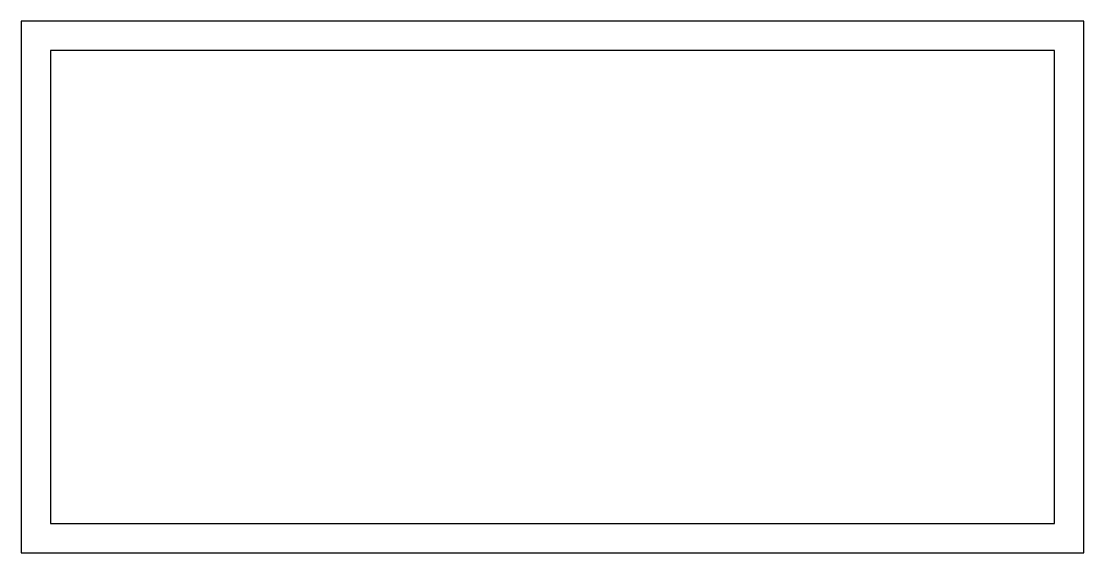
# Model space of a CAD drawing. Extents: x 1159.1 to 1199.1, y -8.4 to 11.6.
import ezdxf

# ---------------------------------------------------------------- set-up
doc = ezdxf.new("R2010")
doc.units = 0
doc.header["$LTSCALE"] = 15
doc.layers.get('0').update_dxf_attribs({"linetype": 'CONTINUOUS'})

msp = doc.modelspace()

# ---------------------------------------------------------------- linework, layer by layer
at = {"ltscale": 0.05}
for points in [[(1159.109, -8.378), (1199.109, -8.378), (1199.109, 11.622), (1159.109, 11.622)], [(1160.209, -7.278), (1198.009, -7.278), (1198.009, 10.522), (1160.209, 10.522)]]:
    msp.add_lwpolyline(points, close=True, dxfattribs=at)

doc.saveas('drawing.dxf')
